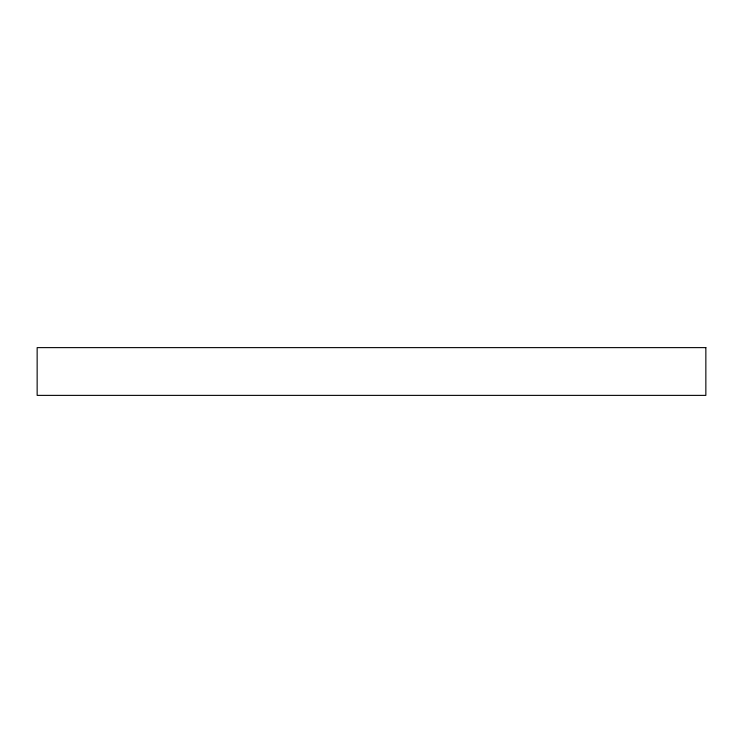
<?xml version="1.0" encoding="UTF-8"?>
<svg xmlns="http://www.w3.org/2000/svg" width="743" height="743" viewBox="0 0 743 743"><rect width="100%" height="100%" fill="white"/><g stroke="black" fill="none" stroke-linecap="round" stroke-linejoin="round"><path stroke-width="1.11" d="M705.85 347.622L37.15 347.622L37.15 395.378L705.85 395.378L705.85 347.622"/></g></svg>
